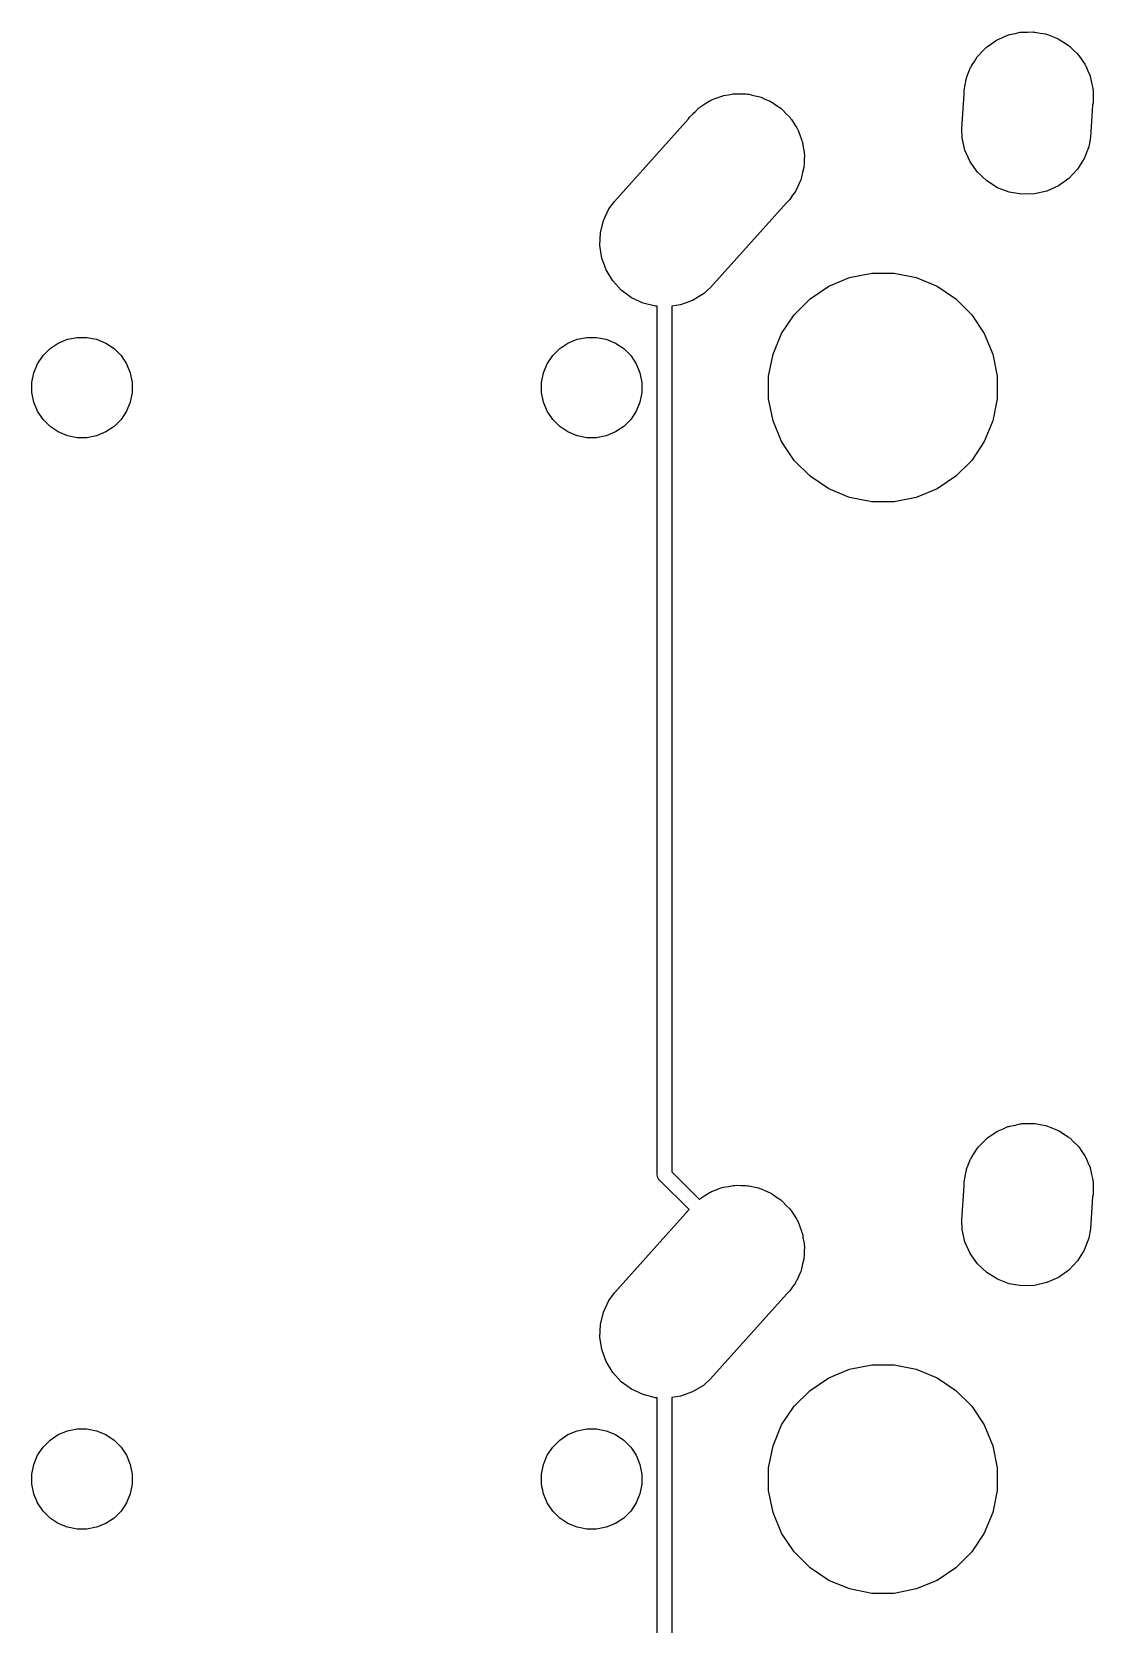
# Model space of a CAD drawing. Extents: x -662 to -203, y -195 to -58.
# Drawn here: x -633.17 to -614.66, y -147.83 to -120.04 of the extents above; entities that cross this region are included whole.
import ezdxf

# ---------------------------------------------------------------- set-up
doc = ezdxf.new("R2010")
doc.units = 0
doc.layers.add('BLACK', color=7, linetype='CONTINUOUS')

msp = doc.modelspace()

# ---------------------------------------------------------------- linework, layer by layer
at = {"layer": 'BLACK', "linetype": 'CONTINUOUS'}
for p, q in [((-616.021, -120.071), (-615.929, -120.049)), ((-615.929, -120.049), (-615.912, -120.049)), ((-615.912, -120.049), (-615.896, -120.046)), ((-615.896, -120.046), (-615.801, -120.046)), ((-615.801, -120.046), (-615.707, -120.043)), ((-615.707, -120.043), (-615.691, -120.046)), ((-615.691, -120.046), (-615.674, -120.046)), ((-615.674, -120.046), (-615.582, -120.064)), ((-616.592, -120.387), (-616.527, -120.318)), ((-616.527, -120.318), (-616.514, -120.309)), ((-616.514, -120.309), (-616.502, -120.297)), ((-616.502, -120.297), (-616.424, -120.244)), ((-616.424, -120.244), (-616.347, -120.19)), ((-616.347, -120.19), (-616.332, -120.183)), ((-616.332, -120.183), (-616.318, -120.174)), ((-616.318, -120.174), (-616.231, -120.138)), ((-616.231, -120.138), (-616.145, -120.099)), ((-616.145, -120.099), (-616.128, -120.095)), ((-616.128, -120.095), (-616.113, -120.089)), ((-616.113, -120.089), (-616.021, -120.071)), ((-615.582, -120.064), (-615.489, -120.08)), ((-615.489, -120.08), (-615.473, -120.086)), ((-615.473, -120.086), (-615.457, -120.089)), ((-615.457, -120.089), (-615.37, -120.125)), ((-615.37, -120.125), (-615.281, -120.159)), ((-615.281, -120.159), (-615.267, -120.167)), ((-615.267, -120.167), (-615.252, -120.174)), ((-615.252, -120.174), (-615.174, -120.226)), ((-615.174, -120.226), (-615.094, -120.276)), ((-615.094, -120.276), (-615.082, -120.288)), ((-615.082, -120.288), (-615.068, -120.297)), ((-615.068, -120.297), (-615.001, -120.364)), ((-616.782, -120.638), (-616.729, -120.559)), ((-616.729, -120.559), (-616.679, -120.479)), ((-616.679, -120.479), (-616.668, -120.467)), ((-616.668, -120.467), (-616.659, -120.454)), ((-616.659, -120.454), (-616.592, -120.387)), ((-615.001, -120.364), (-614.932, -120.428)), ((-614.932, -120.428), (-614.923, -120.442)), ((-614.923, -120.442), (-614.911, -120.454)), ((-614.911, -120.454), (-614.859, -120.532)), ((-614.859, -120.532), (-614.804, -120.609)), ((-616.891, -120.967), (-616.876, -120.874)), ((-616.876, -120.874), (-616.87, -120.859)), ((-616.87, -120.859), (-616.867, -120.843)), ((-616.867, -120.843), (-616.831, -120.755)), ((-616.831, -120.755), (-616.797, -120.667)), ((-616.797, -120.667), (-616.788, -120.653)), ((-616.788, -120.653), (-616.782, -120.638)), ((-614.804, -120.609), (-614.797, -120.624)), ((-614.797, -120.624), (-614.788, -120.638)), ((-614.788, -120.638), (-614.752, -120.725)), ((-614.752, -120.725), (-614.713, -120.811)), ((-614.713, -120.811), (-614.709, -120.827)), ((-614.709, -120.827), (-614.703, -120.843)), ((-614.703, -120.843), (-614.685, -120.935)), ((-621.129, -121.164), (-621.105, -121.156)), ((-621.105, -121.156), (-621.02, -121.142)), ((-621.02, -121.142), (-620.936, -121.126)), ((-620.936, -121.126), (-620.911, -121.126)), ((-620.911, -121.126), (-620.886, -121.122)), ((-620.886, -121.122), (-620.8, -121.126)), ((-620.8, -121.126), (-620.714, -121.126)), ((-620.714, -121.126), (-620.69, -121.131)), ((-620.69, -121.131), (-620.665, -121.132)), ((-620.665, -121.132), (-620.581, -121.152)), ((-620.581, -121.152), (-620.497, -121.169)), ((-616.951, -121.728), (-616.91, -121.132)), ((-616.91, -121.06), (-616.891, -120.967)), ((-616.91, -121.132), (-616.91, -121.06)), ((-614.685, -120.935), (-614.664, -121.027)), ((-614.664, -121.027), (-614.663, -121.044)), ((-614.663, -121.044), (-614.66, -121.06)), ((-614.66, -121.06), (-614.66, -121.154)), ((-614.66, -121.154), (-614.659, -121.193)), ((-621.625, -121.458), (-621.603, -121.438)), ((-621.603, -121.438), (-621.542, -121.377)), ((-621.542, -121.377), (-621.521, -121.363)), ((-621.521, -121.363), (-621.503, -121.346)), ((-621.503, -121.346), (-621.429, -121.302)), ((-621.429, -121.302), (-621.358, -121.254)), ((-621.358, -121.254), (-621.335, -121.244)), ((-621.335, -121.244), (-621.313, -121.231)), ((-621.313, -121.231), (-621.233, -121.202)), ((-621.233, -121.202), (-621.153, -121.169)), ((-621.153, -121.169), (-621.129, -121.164)), ((-620.497, -121.169), (-620.474, -121.178)), ((-620.474, -121.178), (-620.449, -121.184)), ((-620.449, -121.184), (-620.371, -121.221)), ((-620.371, -121.221), (-620.292, -121.254)), ((-620.292, -121.254), (-620.271, -121.268)), ((-620.271, -121.268), (-620.249, -121.278)), ((-620.249, -121.278), (-620.179, -121.329)), ((-620.179, -121.329), (-620.108, -121.377)), ((-620.108, -121.377), (-620.09, -121.395)), ((-620.09, -121.395), (-620.07, -121.409)), ((-620.07, -121.409), (-620.012, -121.473)), ((-614.668, -121.32), (-614.706, -121.883)), ((-614.66, -121.282), (-614.668, -121.32)), ((-614.659, -121.193), (-614.66, -121.209)), ((-614.66, -121.209), (-614.66, -121.282)), ((-623.009, -123.001), (-621.716, -121.559)), ((-621.716, -121.559), (-621.699, -121.534)), ((-621.699, -121.534), (-621.642, -121.477)), ((-621.642, -121.477), (-621.625, -121.458)), ((-620.012, -121.473), (-619.951, -121.534)), ((-619.951, -121.534), (-619.937, -121.554)), ((-619.937, -121.554), (-619.92, -121.573)), ((-619.92, -121.573), (-619.876, -121.646)), ((-619.876, -121.646), (-619.828, -121.718)), ((-619.828, -121.718), (-619.818, -121.741)), ((-619.818, -121.741), (-619.805, -121.762)), ((-619.805, -121.762), (-619.776, -121.843)), ((-619.776, -121.843), (-619.743, -121.923)), ((-619.743, -121.923), (-619.738, -121.947)), ((-619.738, -121.947), (-619.73, -121.971)), ((-619.73, -121.971), (-619.717, -122.056)), ((-616.946, -121.894), (-616.951, -121.728)), ((-616.897, -122.11), (-616.946, -121.894)), ((-614.706, -121.883), (-614.734, -122.047)), ((-619.717, -122.056), (-619.7, -122.14)), ((-619.7, -122.14), (-619.7, -122.165)), ((-619.7, -122.165), (-619.696, -122.19)), ((-619.696, -122.19), (-619.7, -122.276)), ((-616.806, -122.313), (-616.897, -122.11)), ((-614.813, -122.254), (-614.93, -122.442)), ((-614.734, -122.047), (-614.813, -122.254)), ((-619.726, -122.495), (-619.743, -122.579)), ((-619.706, -122.411), (-619.726, -122.495)), ((-619.705, -122.386), (-619.706, -122.411)), ((-619.7, -122.362), (-619.705, -122.386)), ((-619.7, -122.276), (-619.7, -122.362)), ((-616.677, -122.493), (-616.806, -122.313)), ((-616.516, -122.645), (-616.677, -122.493)), ((-614.93, -122.442), (-615.082, -122.603)), ((-619.852, -122.827), (-619.903, -122.896)), ((-619.842, -122.804), (-619.852, -122.827)), ((-619.828, -122.784), (-619.842, -122.804)), ((-619.795, -122.704), (-619.828, -122.784)), ((-619.759, -122.626), (-619.795, -122.704)), ((-619.753, -122.602), (-619.759, -122.626)), ((-619.743, -122.579), (-619.753, -122.602)), ((-616.328, -122.763), (-616.516, -122.645)), ((-616.121, -122.842), (-616.328, -122.763)), ((-615.465, -122.822), (-615.681, -122.872)), ((-615.263, -122.732), (-615.465, -122.822)), ((-615.082, -122.603), (-615.263, -122.732)), ((-623.107, -123.134), (-623.009, -123.001)), ((-620.008, -123.025), (-621.334, -124.503)), ((-619.951, -122.968), (-620.008, -123.025)), ((-619.903, -122.896), (-619.951, -122.968)), ((-615.903, -122.878), (-616.121, -122.842)), ((-615.681, -122.872), (-615.903, -122.878)), ((-623.254, -123.55), (-623.201, -123.335)), ((-623.201, -123.335), (-623.107, -123.134)), ((-623.264, -123.772), (-623.254, -123.55)), ((-623.23, -123.991), (-623.264, -123.772)), ((-623.154, -124.199), (-623.23, -123.991)), ((-623.039, -124.389), (-623.154, -124.199)), ((-622.89, -124.552), (-623.039, -124.389)), ((-619.596, -124.702), (-619.269, -124.484)), ((-619.269, -124.484), (-618.906, -124.333)), ((-618.906, -124.333), (-618.521, -124.257)), ((-618.521, -124.257), (-618.129, -124.257)), ((-618.129, -124.257), (-617.743, -124.333)), ((-617.743, -124.333), (-617.38, -124.484)), ((-617.38, -124.484), (-617.054, -124.702)), ((-622.711, -124.683), (-622.89, -124.552)), ((-622.51, -124.777), (-622.711, -124.683)), ((-621.646, -124.73), (-621.855, -124.806)), ((-621.457, -124.615), (-621.646, -124.73)), ((-621.334, -124.503), (-621.457, -124.615)), ((-619.874, -124.98), (-619.596, -124.702)), ((-617.054, -124.702), (-616.776, -124.98)), ((-622.295, -124.83), (-622.51, -124.777)), ((-622.262, -124.831), (-622.295, -124.83)), ((-622.262, -139.984), (-622.262, -124.831)), ((-621.855, -124.806), (-622.008, -124.829)), ((-622.008, -124.829), (-622.008, -139.938)), ((-620.092, -125.306), (-619.874, -124.98)), ((-616.776, -124.98), (-616.558, -125.306)), ((-620.242, -125.669), (-620.092, -125.306)), ((-616.558, -125.306), (-616.408, -125.669)), ((-632.975, -125.693), (-632.853, -125.571)), ((-632.853, -125.571), (-632.709, -125.475)), ((-632.709, -125.475), (-632.55, -125.409)), ((-632.55, -125.409), (-632.381, -125.376)), ((-632.381, -125.376), (-632.209, -125.376)), ((-632.209, -125.376), (-632.04, -125.409)), ((-632.04, -125.409), (-631.88, -125.475)), ((-631.88, -125.475), (-631.737, -125.571)), ((-631.737, -125.571), (-631.615, -125.693)), ((-624.085, -125.693), (-623.963, -125.571)), ((-623.963, -125.571), (-623.819, -125.475)), ((-623.819, -125.475), (-623.66, -125.409)), ((-623.66, -125.409), (-623.491, -125.376)), ((-623.491, -125.376), (-623.319, -125.376)), ((-623.319, -125.376), (-623.15, -125.409)), ((-623.15, -125.409), (-622.99, -125.475)), ((-622.99, -125.475), (-622.847, -125.571)), ((-622.847, -125.571), (-622.725, -125.693)), ((-633.136, -125.995), (-633.07, -125.836)), ((-633.07, -125.836), (-632.975, -125.693)), ((-631.615, -125.693), (-631.519, -125.836)), ((-631.519, -125.836), (-631.454, -125.995)), ((-624.246, -125.995), (-624.18, -125.836)), ((-624.18, -125.836), (-624.085, -125.693)), ((-622.725, -125.693), (-622.629, -125.836)), ((-622.629, -125.836), (-622.564, -125.995)), ((-620.319, -126.054), (-620.242, -125.669)), ((-616.408, -125.669), (-616.331, -126.054)), ((-633.17, -126.165), (-633.136, -125.995)), ((-631.454, -125.995), (-631.42, -126.165)), ((-624.28, -126.165), (-624.246, -125.995)), ((-622.564, -125.995), (-622.53, -126.165)), ((-620.319, -126.447), (-620.319, -126.054)), ((-616.331, -126.054), (-616.331, -126.447)), ((-633.17, -126.337), (-633.17, -126.165)), ((-633.136, -126.506), (-633.17, -126.337)), ((-631.42, -126.337), (-631.454, -126.506)), ((-631.42, -126.165), (-631.42, -126.337)), ((-624.28, -126.337), (-624.28, -126.165)), ((-624.246, -126.506), (-624.28, -126.337)), ((-622.53, -126.337), (-622.564, -126.506)), ((-622.53, -126.165), (-622.53, -126.337)), ((-633.07, -126.665), (-633.136, -126.506)), ((-632.975, -126.808), (-633.07, -126.665)), ((-631.519, -126.665), (-631.615, -126.808)), ((-631.454, -126.506), (-631.519, -126.665)), ((-624.18, -126.665), (-624.246, -126.506)), ((-624.085, -126.808), (-624.18, -126.665)), ((-622.629, -126.665), (-622.725, -126.808)), ((-622.564, -126.506), (-622.629, -126.665)), ((-620.242, -126.832), (-620.319, -126.447)), ((-616.331, -126.447), (-616.408, -126.832)), ((-632.853, -126.93), (-632.975, -126.808)), ((-632.709, -127.026), (-632.853, -126.93)), ((-631.737, -126.93), (-631.88, -127.026)), ((-631.615, -126.808), (-631.737, -126.93)), ((-623.963, -126.93), (-624.085, -126.808)), ((-623.819, -127.026), (-623.963, -126.93)), ((-622.847, -126.93), (-622.99, -127.026)), ((-622.725, -126.808), (-622.847, -126.93)), ((-620.092, -127.195), (-620.242, -126.832)), ((-616.408, -126.832), (-616.558, -127.195)), ((-632.55, -127.092), (-632.709, -127.026)), ((-632.381, -127.126), (-632.55, -127.092)), ((-632.209, -127.126), (-632.381, -127.126)), ((-632.04, -127.092), (-632.209, -127.126)), ((-631.88, -127.026), (-632.04, -127.092)), ((-623.66, -127.092), (-623.819, -127.026)), ((-623.491, -127.126), (-623.66, -127.092)), ((-623.319, -127.126), (-623.491, -127.126)), ((-623.15, -127.092), (-623.319, -127.126)), ((-622.99, -127.026), (-623.15, -127.092)), ((-619.874, -127.522), (-620.092, -127.195)), ((-616.558, -127.195), (-616.776, -127.522)), ((-619.596, -127.799), (-619.874, -127.522)), ((-616.776, -127.522), (-617.054, -127.799)), ((-619.269, -128.018), (-619.596, -127.799)), ((-617.054, -127.799), (-617.38, -128.018)), ((-618.906, -128.168), (-619.269, -128.018)), ((-617.38, -128.018), (-617.743, -128.168)), ((-618.521, -128.245), (-618.906, -128.168)), ((-618.129, -128.245), (-618.521, -128.245)), ((-617.743, -128.168), (-618.129, -128.245)), ((-616.332, -139.233), (-616.318, -139.224)), ((-616.318, -139.224), (-616.231, -139.188)), ((-616.231, -139.188), (-616.145, -139.149)), ((-616.145, -139.149), (-616.128, -139.145)), ((-616.128, -139.145), (-616.113, -139.139)), ((-616.113, -139.139), (-616.021, -139.121)), ((-616.021, -139.121), (-615.929, -139.099)), ((-615.929, -139.099), (-615.912, -139.099)), ((-615.912, -139.099), (-615.896, -139.096)), ((-615.896, -139.096), (-615.801, -139.096)), ((-615.801, -139.096), (-615.707, -139.093)), ((-615.707, -139.093), (-615.691, -139.096)), ((-615.691, -139.096), (-615.674, -139.096)), ((-615.674, -139.096), (-615.582, -139.114)), ((-615.582, -139.114), (-615.489, -139.13)), ((-615.489, -139.13), (-615.473, -139.136)), ((-615.473, -139.136), (-615.457, -139.139)), ((-615.457, -139.139), (-615.37, -139.175)), ((-615.37, -139.175), (-615.281, -139.209)), ((-615.281, -139.209), (-615.267, -139.217)), ((-615.267, -139.217), (-615.252, -139.224)), ((-615.252, -139.224), (-615.174, -139.276)), ((-616.659, -139.504), (-616.592, -139.437)), ((-616.592, -139.437), (-616.527, -139.368)), ((-616.527, -139.368), (-616.514, -139.359)), ((-616.514, -139.359), (-616.502, -139.347)), ((-616.502, -139.347), (-616.424, -139.294)), ((-616.424, -139.294), (-616.347, -139.24)), ((-616.347, -139.24), (-616.332, -139.233)), ((-615.174, -139.276), (-615.094, -139.326)), ((-615.094, -139.326), (-615.082, -139.338)), ((-615.082, -139.338), (-615.068, -139.347)), ((-615.068, -139.347), (-615.001, -139.414)), ((-615.001, -139.414), (-614.932, -139.478)), ((-614.932, -139.478), (-614.923, -139.492)), ((-614.923, -139.492), (-614.911, -139.504)), ((-616.831, -139.805), (-616.797, -139.717)), ((-616.797, -139.717), (-616.788, -139.703)), ((-616.788, -139.703), (-616.782, -139.688)), ((-616.782, -139.688), (-616.729, -139.609)), ((-616.729, -139.609), (-616.679, -139.529)), ((-616.679, -139.529), (-616.668, -139.517)), ((-616.668, -139.517), (-616.659, -139.504)), ((-614.911, -139.504), (-614.859, -139.582)), ((-614.859, -139.582), (-614.804, -139.659)), ((-614.804, -139.659), (-614.797, -139.674)), ((-614.797, -139.674), (-614.788, -139.688)), ((-614.788, -139.688), (-614.752, -139.775)), ((-614.752, -139.775), (-614.713, -139.861)), ((-622.263, -139.991), (-622.262, -139.984)), ((-622.26, -140.016), (-622.263, -139.991)), ((-622.253, -140.04), (-622.26, -140.016)), ((-622.241, -140.062), (-622.253, -140.04)), ((-622.008, -139.938), (-621.528, -140.418)), ((-616.91, -140.11), (-616.891, -140.017)), ((-616.891, -140.017), (-616.876, -139.924)), ((-616.876, -139.924), (-616.87, -139.909)), ((-616.87, -139.909), (-616.867, -139.893)), ((-616.867, -139.893), (-616.831, -139.805)), ((-614.713, -139.861), (-614.709, -139.877)), ((-614.709, -139.877), (-614.703, -139.893)), ((-614.703, -139.893), (-614.685, -139.985)), ((-614.685, -139.985), (-614.664, -140.077)), ((-622.225, -140.081), (-622.241, -140.062)), ((-622.241, -140.062), (-622.241, -140.062)), ((-622.22, -140.085), (-622.225, -140.081)), ((-621.708, -140.597), (-622.22, -140.085)), ((-621.429, -140.352), (-621.358, -140.304)), ((-621.358, -140.304), (-621.335, -140.294)), ((-621.335, -140.294), (-621.313, -140.281)), ((-621.313, -140.281), (-621.233, -140.252)), ((-621.233, -140.252), (-621.153, -140.219)), ((-621.153, -140.219), (-621.129, -140.214)), ((-621.129, -140.214), (-621.105, -140.206)), ((-621.105, -140.206), (-621.02, -140.192)), ((-621.02, -140.192), (-620.936, -140.176)), ((-620.936, -140.176), (-620.911, -140.176)), ((-620.911, -140.176), (-620.886, -140.172)), ((-620.886, -140.172), (-620.8, -140.176)), ((-620.8, -140.176), (-620.714, -140.176)), ((-620.714, -140.176), (-620.69, -140.181)), ((-620.69, -140.181), (-620.665, -140.182)), ((-620.665, -140.182), (-620.581, -140.202)), ((-620.581, -140.202), (-620.497, -140.219)), ((-620.497, -140.219), (-620.474, -140.228)), ((-620.474, -140.228), (-620.449, -140.234)), ((-620.449, -140.234), (-620.371, -140.271)), ((-620.371, -140.271), (-620.292, -140.304)), ((-620.292, -140.304), (-620.271, -140.318)), ((-620.271, -140.318), (-620.249, -140.328)), ((-620.249, -140.328), (-620.179, -140.379)), ((-616.951, -140.778), (-616.91, -140.182)), ((-616.91, -140.182), (-616.91, -140.11)), ((-614.66, -140.332), (-614.668, -140.37)), ((-614.664, -140.077), (-614.663, -140.094)), ((-614.663, -140.094), (-614.66, -140.11)), ((-614.66, -140.11), (-614.66, -140.204)), ((-614.66, -140.204), (-614.659, -140.243)), ((-614.659, -140.243), (-614.66, -140.259)), ((-614.66, -140.259), (-614.66, -140.332)), ((-623.009, -142.051), (-621.716, -140.609)), ((-621.716, -140.609), (-621.708, -140.597)), ((-621.528, -140.418), (-621.521, -140.413)), ((-621.521, -140.413), (-621.503, -140.396)), ((-621.503, -140.396), (-621.429, -140.352)), ((-620.179, -140.379), (-620.108, -140.427)), ((-620.108, -140.427), (-620.09, -140.445)), ((-620.09, -140.445), (-620.07, -140.459)), ((-620.07, -140.459), (-620.012, -140.523)), ((-620.012, -140.523), (-619.951, -140.584)), ((-619.951, -140.584), (-619.937, -140.604)), ((-619.937, -140.604), (-619.92, -140.623)), ((-614.668, -140.37), (-614.706, -140.933)), ((-619.92, -140.623), (-619.876, -140.696)), ((-619.876, -140.696), (-619.828, -140.768)), ((-619.828, -140.768), (-619.818, -140.791)), ((-619.818, -140.791), (-619.805, -140.812)), ((-619.805, -140.812), (-619.776, -140.893)), ((-616.946, -140.944), (-616.951, -140.778)), ((-619.776, -140.893), (-619.743, -140.973)), ((-619.743, -140.973), (-619.738, -140.997)), ((-619.738, -140.997), (-619.73, -141.021)), ((-619.73, -141.021), (-619.717, -141.106)), ((-619.717, -141.106), (-619.7, -141.19)), ((-616.897, -141.16), (-616.946, -140.944)), ((-616.806, -141.363), (-616.897, -141.16)), ((-614.734, -141.097), (-614.813, -141.304)), ((-614.706, -140.933), (-614.734, -141.097)), ((-619.705, -141.436), (-619.706, -141.461)), ((-619.7, -141.412), (-619.705, -141.436)), ((-619.7, -141.19), (-619.7, -141.215)), ((-619.7, -141.215), (-619.696, -141.24)), ((-619.696, -141.24), (-619.7, -141.326)), ((-619.7, -141.326), (-619.7, -141.412)), ((-616.677, -141.543), (-616.806, -141.363)), ((-614.813, -141.304), (-614.93, -141.492)), ((-619.759, -141.676), (-619.795, -141.754)), ((-619.753, -141.652), (-619.759, -141.676)), ((-619.743, -141.629), (-619.753, -141.652)), ((-619.726, -141.545), (-619.743, -141.629)), ((-619.706, -141.461), (-619.726, -141.545)), ((-616.516, -141.695), (-616.677, -141.543)), ((-616.328, -141.813), (-616.516, -141.695)), ((-615.082, -141.653), (-615.263, -141.782)), ((-614.93, -141.492), (-615.082, -141.653)), ((-619.903, -141.946), (-619.951, -142.018)), ((-619.852, -141.877), (-619.903, -141.946)), ((-619.842, -141.854), (-619.852, -141.877)), ((-619.828, -141.834), (-619.842, -141.854)), ((-619.795, -141.754), (-619.828, -141.834)), ((-616.121, -141.892), (-616.328, -141.813)), ((-615.903, -141.928), (-616.121, -141.892)), ((-615.681, -141.922), (-615.903, -141.928)), ((-615.465, -141.872), (-615.681, -141.922)), ((-615.263, -141.782), (-615.465, -141.872)), ((-623.201, -142.385), (-623.107, -142.184)), ((-623.107, -142.184), (-623.009, -142.051)), ((-620.008, -142.075), (-621.334, -143.553)), ((-619.951, -142.018), (-620.008, -142.075)), ((-623.254, -142.6), (-623.201, -142.385)), ((-623.264, -142.822), (-623.254, -142.6)), ((-623.23, -143.041), (-623.264, -142.822)), ((-623.154, -143.249), (-623.23, -143.041)), ((-623.039, -143.439), (-623.154, -143.249)), ((-619.269, -143.534), (-618.906, -143.383)), ((-618.906, -143.383), (-618.521, -143.307)), ((-618.521, -143.307), (-618.129, -143.307)), ((-618.129, -143.307), (-617.743, -143.383)), ((-617.743, -143.383), (-617.38, -143.534)), ((-622.89, -143.602), (-623.039, -143.439)), ((-622.711, -143.733), (-622.89, -143.602)), ((-621.457, -143.665), (-621.646, -143.78)), ((-621.334, -143.553), (-621.457, -143.665)), ((-619.596, -143.752), (-619.269, -143.534)), ((-617.38, -143.534), (-617.054, -143.752)), ((-622.51, -143.827), (-622.711, -143.733)), ((-622.295, -143.88), (-622.51, -143.827)), ((-622.262, -143.881), (-622.295, -143.88)), ((-622.262, -159.034), (-622.262, -143.881)), ((-621.855, -143.856), (-622.008, -143.879)), ((-622.008, -143.879), (-622.008, -158.988)), ((-621.646, -143.78), (-621.855, -143.856)), ((-619.874, -144.03), (-619.596, -143.752)), ((-617.054, -143.752), (-616.776, -144.03)), ((-620.092, -144.356), (-619.874, -144.03)), ((-616.776, -144.03), (-616.558, -144.356)), ((-632.709, -144.525), (-632.55, -144.459)), ((-632.55, -144.459), (-632.381, -144.426)), ((-632.381, -144.426), (-632.209, -144.426)), ((-632.209, -144.426), (-632.04, -144.459)), ((-632.04, -144.459), (-631.88, -144.525)), ((-623.819, -144.525), (-623.66, -144.459)), ((-623.66, -144.459), (-623.491, -144.426)), ((-623.491, -144.426), (-623.319, -144.426)), ((-623.319, -144.426), (-623.15, -144.459)), ((-623.15, -144.459), (-622.99, -144.525)), ((-620.242, -144.719), (-620.092, -144.356)), ((-616.558, -144.356), (-616.408, -144.719)), ((-633.07, -144.886), (-632.975, -144.743)), ((-632.975, -144.743), (-632.853, -144.621)), ((-632.853, -144.621), (-632.709, -144.525)), ((-631.88, -144.525), (-631.737, -144.621)), ((-631.737, -144.621), (-631.615, -144.743)), ((-631.615, -144.743), (-631.519, -144.886)), ((-624.18, -144.886), (-624.085, -144.743)), ((-624.085, -144.743), (-623.963, -144.621)), ((-623.963, -144.621), (-623.819, -144.525)), ((-622.99, -144.525), (-622.847, -144.621)), ((-622.847, -144.621), (-622.725, -144.743)), ((-622.725, -144.743), (-622.629, -144.886)), ((-620.319, -145.104), (-620.242, -144.719)), ((-616.408, -144.719), (-616.331, -145.104)), ((-633.17, -145.215), (-633.136, -145.045)), ((-633.136, -145.045), (-633.07, -144.886)), ((-631.519, -144.886), (-631.454, -145.045)), ((-631.454, -145.045), (-631.42, -145.215)), ((-624.28, -145.215), (-624.246, -145.045)), ((-624.246, -145.045), (-624.18, -144.886)), ((-622.629, -144.886), (-622.564, -145.045)), ((-622.564, -145.045), (-622.53, -145.215)), ((-633.17, -145.387), (-633.17, -145.215)), ((-631.42, -145.215), (-631.42, -145.387)), ((-624.28, -145.387), (-624.28, -145.215)), ((-622.53, -145.215), (-622.53, -145.387)), ((-620.319, -145.497), (-620.319, -145.104)), ((-616.331, -145.104), (-616.331, -145.497)), ((-633.136, -145.556), (-633.17, -145.387)), ((-633.07, -145.715), (-633.136, -145.556)), ((-631.454, -145.556), (-631.519, -145.715)), ((-631.42, -145.387), (-631.454, -145.556)), ((-624.246, -145.556), (-624.28, -145.387)), ((-624.18, -145.715), (-624.246, -145.556)), ((-622.564, -145.556), (-622.629, -145.715)), ((-622.53, -145.387), (-622.564, -145.556)), ((-620.242, -145.882), (-620.319, -145.497)), ((-616.331, -145.497), (-616.408, -145.882)), ((-632.975, -145.858), (-633.07, -145.715)), ((-632.853, -145.98), (-632.975, -145.858)), ((-631.615, -145.858), (-631.737, -145.98)), ((-631.519, -145.715), (-631.615, -145.858)), ((-624.085, -145.858), (-624.18, -145.715)), ((-623.963, -145.98), (-624.085, -145.858)), ((-622.725, -145.858), (-622.847, -145.98)), ((-622.629, -145.715), (-622.725, -145.858)), ((-620.092, -146.245), (-620.242, -145.882)), ((-616.408, -145.882), (-616.558, -146.245)), ((-632.709, -146.076), (-632.853, -145.98)), ((-632.55, -146.142), (-632.709, -146.076)), ((-632.381, -146.176), (-632.55, -146.142)), ((-632.04, -146.142), (-632.209, -146.176)), ((-631.88, -146.076), (-632.04, -146.142)), ((-631.737, -145.98), (-631.88, -146.076)), ((-623.819, -146.076), (-623.963, -145.98)), ((-623.66, -146.142), (-623.819, -146.076)), ((-623.491, -146.176), (-623.66, -146.142)), ((-623.15, -146.142), (-623.319, -146.176)), ((-622.99, -146.076), (-623.15, -146.142)), ((-622.847, -145.98), (-622.99, -146.076)), ((-632.209, -146.176), (-632.381, -146.176)), ((-623.319, -146.176), (-623.491, -146.176)), ((-619.874, -146.572), (-620.092, -146.245)), ((-616.558, -146.245), (-616.776, -146.572)), ((-619.596, -146.849), (-619.874, -146.572)), ((-616.776, -146.572), (-617.054, -146.849)), ((-619.269, -147.068), (-619.596, -146.849)), ((-617.054, -146.849), (-617.38, -147.068)), ((-618.906, -147.218), (-619.269, -147.068)), ((-618.521, -147.295), (-618.906, -147.218)), ((-617.743, -147.218), (-618.129, -147.295)), ((-617.38, -147.068), (-617.743, -147.218)), ((-618.129, -147.295), (-618.521, -147.295))]:
    msp.add_line(p, q, dxfattribs=at)

doc.saveas('drawing.dxf')
